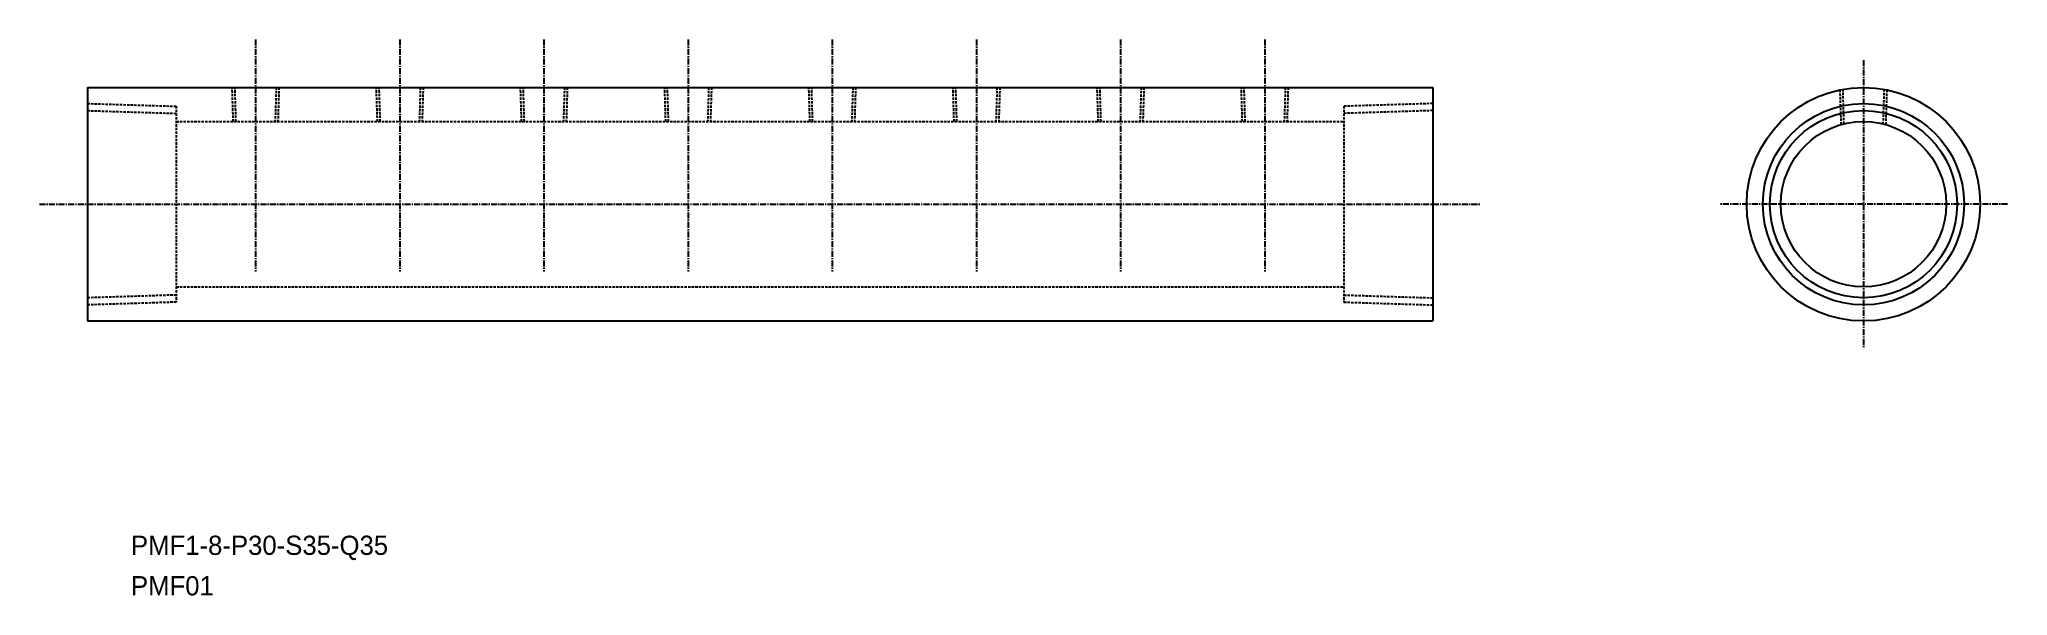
# Model space of a CAD drawing. Extents: x 648 to 1057, y 455 to 571.
import ezdxf

# ---------------------------------------------------------------- set-up
doc = ezdxf.new("R2010")
doc.units = 0
doc.linetypes.add('CENTER', pattern=[2, 1.25, -0.25, 0.25, -0.25])
doc.linetypes.add('DASHED', pattern=[0.75, 0.5, -0.25])
doc.layers.get('0').update_dxf_attribs({"linetype": 'CONTINUOUS'})
doc.layers.add('CENTER', color=1, linetype='CENTER')

msp = doc.modelspace()

# ---------------------------------------------------------------- linework, layer by layer
at = {"color": 7, "linetype": 'CONTINUOUS'}
for p, q in [((657.63, 560.83), (937.63, 560.83)), ((657.63, 560.83), (657.63, 512.23)), ((937.63, 560.83), (937.63, 512.23)), ((657.63, 512.23), (937.63, 512.23))]:
    msp.add_line(p, q, dxfattribs=at)
at = {"color": 3, "linetype": 'DASHED'}
for p, q in [((657.63, 557.48), (676.13, 556.91)), ((687.99, 553.73), (687.77, 560.83)), ((688.57, 553.73), (688.35, 560.85)), ((696.92, 560.85), (696.7, 553.73)), ((697.5, 560.83), (697.28, 553.73)), ((717.99, 553.73), (717.77, 560.83)), ((718.57, 553.73), (718.35, 560.85)), ((726.92, 560.85), (726.7, 553.73)), ((727.5, 560.83), (727.28, 553.73)), ((747.99, 553.73), (747.77, 560.83)), ((748.57, 553.73), (748.35, 560.85)), ((756.92, 560.85), (756.7, 553.73)), ((757.5, 560.83), (757.28, 553.73)), ((777.99, 553.73), (777.77, 560.83)), ((778.57, 553.73), (778.35, 560.85)), ((786.92, 560.85), (786.7, 553.73)), ((787.5, 560.83), (787.28, 553.73)), ((807.99, 553.73), (807.77, 560.83)), ((808.57, 553.73), (808.35, 560.85)), ((816.92, 560.85), (816.7, 553.73)), ((817.5, 560.83), (817.28, 553.73)), ((837.99, 553.73), (837.77, 560.83)), ((838.57, 553.73), (838.35, 560.85)), ((846.92, 560.85), (846.7, 553.73)), ((847.5, 560.83), (847.28, 553.73)), ((867.99, 553.73), (867.77, 560.83)), ((868.57, 553.73), (868.35, 560.85)), ((876.92, 560.85), (876.7, 553.73)), ((877.5, 560.83), (877.28, 553.73)), ((897.99, 553.73), (897.77, 560.83)), ((898.57, 553.73), (898.35, 560.85)), ((906.92, 560.85), (906.7, 553.73)), ((907.5, 560.83), (907.28, 553.73)), ((937.63, 557.48), (919.13, 556.91)), ((1022.61, 553.1), (1022.39, 560.34)), ((1023.19, 553.25), (1022.97, 560.45)), ((1031.51, 560.45), (1031.28, 553.25)), ((1032.08, 560.34), (1031.86, 553.1)), ((657.63, 556.01), (676.13, 555.43)), ((676.13, 556.91), (676.13, 516.15)), ((676.13, 553.73), (919.13, 553.73)), ((919.13, 556.91), (919.13, 516.15)), ((937.63, 556.01), (919.13, 555.43)), ((676.13, 517.63), (657.63, 517.05)), ((676.13, 516.15), (657.63, 515.57)), ((676.13, 519.33), (919.13, 519.33)), ((919.13, 517.63), (937.63, 517.05)), ((919.13, 516.15), (937.63, 515.57))]:
    msp.add_line(p, q, dxfattribs=at)
at = {"color": 7, "linetype": 'CONTINUOUS'}
for radius in [24.3, 19.48, 17.2]:
    msp.add_circle((1027.24, 536.53), radius, dxfattribs=at)
at = {"color": 3, "linetype": 'CONTINUOUS'}
msp.add_circle((1027.24, 536.53), 20.95, dxfattribs=at)
at = {"layer": 'CENTER', "color": 1, "linetype": 'CENTER'}
for p, q in [((692.63, 570.83), (692.63, 522.53)), ((722.63, 570.83), (722.63, 522.53)), ((752.63, 570.83), (752.63, 522.53)), ((782.63, 570.83), (782.63, 522.53)), ((812.63, 570.83), (812.63, 522.53)), ((842.63, 570.83), (842.63, 522.53)), ((872.63, 570.83), (872.63, 522.53)), ((902.63, 570.83), (902.63, 522.53)), ((1027.24, 566.53), (1027.24, 506.53)), ((647.63, 536.53), (947.63, 536.53)), ((1057.24, 536.53), (997.24, 536.53))]:
    msp.add_line(p, q, dxfattribs=at)

# ---------------------------------------------------------------- texts
at = {"color": 7, "linetype": 'CONTINUOUS'}
for s, p in [('PMF1-8-P30-S35-Q35', (666.7, 463.55)), ('PMF01', (666.7, 455.13))]:
    msp.add_text(s, height=4, dxfattribs=at).set_placement(p)

doc.saveas('drawing.dxf')
